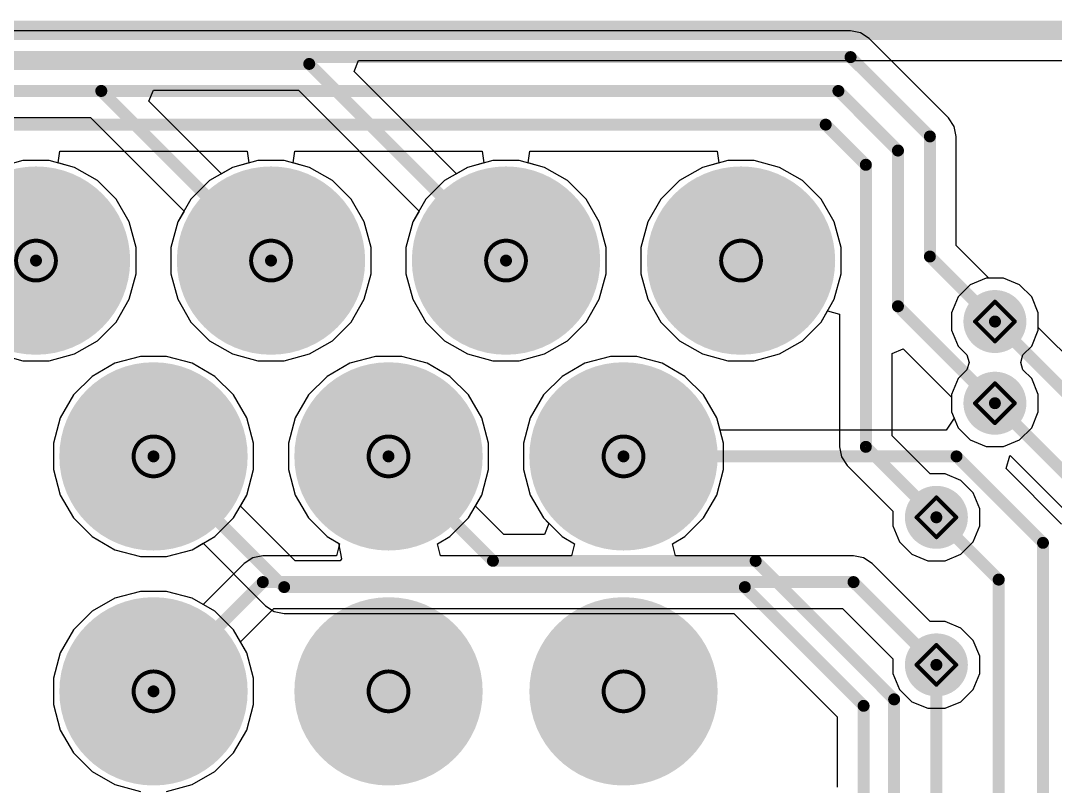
# Model space of a CAD drawing. Header units: inches. Extents: x -31 to 249, y -28 to 261.
# Drawn here: x 62.11 to 75.31, y 71.99 to 81.77 of the extents above; entities that cross this region are included whole.
import ezdxf

# ---------------------------------------------------------------- set-up
doc = ezdxf.new("R2010")
doc.units = ezdxf.units.IN
for name, color, linetype in [('Bottom Layer', 5, 'Continuous'), ('Bottom Solder', 6, 'Continuous'), ('Drill Drawing', 1, 'Continuous'), ('Multi-Layer', 9, 'Continuous'), ('Pad Holes', 156, 'Continuous'), ('Top Layer', 1, 'Continuous'), ('Top Overlay', 2, 'Continuous'), ('Top Solder', 216, 'Continuous'), ('Via Holes', 16, 'Continuous')]:
    doc.layers.add(name, color=color, linetype=linetype)

# ---------------------------------------------------------------- blocks, each defined once
blk = doc.blocks.new('6437288_3_41')
at = {"layer": 'Bottom Layer'}
h = blk.add_hatch(color=5, dxfattribs=at)
edge = h.paths.add_edge_path()
edge.add_arc((-26.75, 4.75), 1.1, 0, 360)
h = blk.add_hatch(color=5, dxfattribs=at)
edge = h.paths.add_edge_path()
edge.add_arc((-23.75, 4.75), 1.1, 0, 360)
h = blk.add_hatch(color=5, dxfattribs=at)
edge = h.paths.add_edge_path()
edge.add_arc((-20.75, 4.75), 1.1, 0, 360)
h = blk.add_hatch(color=5, dxfattribs=at)
edge = h.paths.add_edge_path()
edge.add_arc((-26.75, 1.75), 1.1, 0, 360)
h = blk.add_hatch(color=5, dxfattribs=at)
edge = h.paths.add_edge_path()
edge.add_arc((-23.75, 1.75), 1.1, 0, 360)
h = blk.add_hatch(color=5, dxfattribs=at)
edge = h.paths.add_edge_path()
edge.add_arc((-20.75, 1.75), 1.1, 0, 360)
h = blk.add_hatch(color=5, dxfattribs=at)
edge = h.paths.add_edge_path()
edge.add_arc((-28.25, -0.75), 1.1, 0, 360)
h = blk.add_hatch(color=5, dxfattribs=at)
edge = h.paths.add_edge_path()
edge.add_arc((-25.25, -0.75), 1.1, 0, 360)
h = blk.add_hatch(color=5, dxfattribs=at)
edge = h.paths.add_edge_path()
edge.add_arc((-22.25, -0.75), 1.1, 0, 360)
h = blk.add_hatch(color=5, dxfattribs=at)
edge = h.paths.add_edge_path()
edge.add_arc((-19.25, -0.75), 1.1, 0, 360)
at = {"layer": 'Bottom Solder'}
h = blk.add_hatch(color=6, dxfattribs=at)
edge = h.paths.add_edge_path()
edge.add_arc((-26.75, 4.75), 1.202, 0, 360)
h = blk.add_hatch(color=6, dxfattribs=at)
edge = h.paths.add_edge_path()
edge.add_arc((-23.75, 4.75), 1.202, 0, 360)
h = blk.add_hatch(color=6, dxfattribs=at)
edge = h.paths.add_edge_path()
edge.add_arc((-20.75, 4.75), 1.202, 0, 360)
h = blk.add_hatch(color=6, dxfattribs=at)
edge = h.paths.add_edge_path()
edge.add_arc((-26.75, 1.75), 1.202, 0, 360)
h = blk.add_hatch(color=6, dxfattribs=at)
edge = h.paths.add_edge_path()
edge.add_arc((-23.75, 1.75), 1.202, 0, 360)
h = blk.add_hatch(color=6, dxfattribs=at)
edge = h.paths.add_edge_path()
edge.add_arc((-20.75, 1.75), 1.202, 0, 360)
h = blk.add_hatch(color=6, dxfattribs=at)
edge = h.paths.add_edge_path()
edge.add_arc((-28.25, -0.75), 1.202, 0, 360)
h = blk.add_hatch(color=6, dxfattribs=at)
edge = h.paths.add_edge_path()
edge.add_arc((-25.25, -0.75), 1.202, 0, 360)
h = blk.add_hatch(color=6, dxfattribs=at)
edge = h.paths.add_edge_path()
edge.add_arc((-22.25, -0.75), 1.202, 0, 360)
h = blk.add_hatch(color=6, dxfattribs=at)
edge = h.paths.add_edge_path()
edge.add_arc((-19.25, -0.75), 1.202, 0, 360)
at = {"layer": 'Multi-Layer'}
h = blk.add_hatch(color=9, dxfattribs=at)
edge = h.paths.add_edge_path()
edge.add_arc((-26.75, 4.75), 1.1, 0, 360)
h = blk.add_hatch(color=9, dxfattribs=at)
edge = h.paths.add_edge_path()
edge.add_arc((-23.75, 4.75), 1.1, 0, 360)
h = blk.add_hatch(color=9, dxfattribs=at)
edge = h.paths.add_edge_path()
edge.add_arc((-20.75, 4.75), 1.1, 0, 360)
h = blk.add_hatch(color=9, dxfattribs=at)
edge = h.paths.add_edge_path()
edge.add_arc((-26.75, 1.75), 1.1, 0, 360)
h = blk.add_hatch(color=9, dxfattribs=at)
edge = h.paths.add_edge_path()
edge.add_arc((-23.75, 1.75), 1.1, 0, 360)
h = blk.add_hatch(color=9, dxfattribs=at)
edge = h.paths.add_edge_path()
edge.add_arc((-20.75, 1.75), 1.1, 0, 360)
h = blk.add_hatch(color=9, dxfattribs=at)
edge = h.paths.add_edge_path()
edge.add_arc((-28.25, -0.75), 1.1, 0, 360)
h = blk.add_hatch(color=9, dxfattribs=at)
edge = h.paths.add_edge_path()
edge.add_arc((-25.25, -0.75), 1.1, 0, 360)
h = blk.add_hatch(color=9, dxfattribs=at)
edge = h.paths.add_edge_path()
edge.add_arc((-22.25, -0.75), 1.1, 0, 360)
h = blk.add_hatch(color=9, dxfattribs=at)
edge = h.paths.add_edge_path()
edge.add_arc((-19.25, -0.75), 1.1, 0, 360)
at = {"layer": 'Pad Holes'}
h = blk.add_hatch(color=7, dxfattribs=at)
edge = h.paths.add_edge_path()
edge.add_arc((-26.75, 4.75), 0.65, 0, 360)
h = blk.add_hatch(color=7, dxfattribs=at)
edge = h.paths.add_edge_path()
edge.add_arc((-23.75, 4.75), 0.65, 0, 360)
h = blk.add_hatch(color=7, dxfattribs=at)
edge = h.paths.add_edge_path()
edge.add_arc((-20.75, 4.75), 0.65, 0, 360)
h = blk.add_hatch(color=7, dxfattribs=at)
edge = h.paths.add_edge_path()
edge.add_arc((-26.75, 1.75), 0.65, 0, 360)
h = blk.add_hatch(color=7, dxfattribs=at)
edge = h.paths.add_edge_path()
edge.add_arc((-23.75, 1.75), 0.65, 0, 360)
h = blk.add_hatch(color=7, dxfattribs=at)
edge = h.paths.add_edge_path()
edge.add_arc((-20.75, 1.75), 0.65, 0, 360)
h = blk.add_hatch(color=7, dxfattribs=at)
edge = h.paths.add_edge_path()
edge.add_arc((-28.25, -0.75), 0.65, 0, 360)
h = blk.add_hatch(color=7, dxfattribs=at)
edge = h.paths.add_edge_path()
edge.add_arc((-25.25, -0.75), 0.65, 0, 360)
h = blk.add_hatch(color=7, dxfattribs=at)
edge = h.paths.add_edge_path()
edge.add_arc((-22.25, -0.75), 0.65, 0, 360)
h = blk.add_hatch(color=7, dxfattribs=at)
edge = h.paths.add_edge_path()
edge.add_arc((-19.25, -0.75), 0.65, 0, 360)
at = {"layer": 'Top Layer'}
h = blk.add_hatch(color=1, dxfattribs=at)
edge = h.paths.add_edge_path()
edge.add_arc((-26.75, 4.75), 1.1, 0, 360)
h = blk.add_hatch(color=1, dxfattribs=at)
edge = h.paths.add_edge_path()
edge.add_arc((-23.75, 4.75), 1.1, 0, 360)
h = blk.add_hatch(color=1, dxfattribs=at)
edge = h.paths.add_edge_path()
edge.add_arc((-20.75, 4.75), 1.1, 0, 360)
h = blk.add_hatch(color=1, dxfattribs=at)
edge = h.paths.add_edge_path()
edge.add_arc((-26.75, 1.75), 1.1, 0, 360)
h = blk.add_hatch(color=1, dxfattribs=at)
edge = h.paths.add_edge_path()
edge.add_arc((-23.75, 1.75), 1.1, 0, 360)
h = blk.add_hatch(color=1, dxfattribs=at)
edge = h.paths.add_edge_path()
edge.add_arc((-20.75, 1.75), 1.1, 0, 360)
h = blk.add_hatch(color=1, dxfattribs=at)
edge = h.paths.add_edge_path()
edge.add_arc((-28.25, -0.75), 1.1, 0, 360)
h = blk.add_hatch(color=1, dxfattribs=at)
edge = h.paths.add_edge_path()
edge.add_arc((-25.25, -0.75), 1.1, 0, 360)
h = blk.add_hatch(color=1, dxfattribs=at)
edge = h.paths.add_edge_path()
edge.add_arc((-22.25, -0.75), 1.1, 0, 360)
h = blk.add_hatch(color=1, dxfattribs=at)
edge = h.paths.add_edge_path()
edge.add_arc((-19.25, -0.75), 1.1, 0, 360)
at = {"layer": 'Top Solder'}
h = blk.add_hatch(color=216, dxfattribs=at)
edge = h.paths.add_edge_path()
edge.add_arc((-26.75, 4.75), 1.202, 0, 360)
h = blk.add_hatch(color=216, dxfattribs=at)
edge = h.paths.add_edge_path()
edge.add_arc((-23.75, 4.75), 1.202, 0, 360)
h = blk.add_hatch(color=216, dxfattribs=at)
edge = h.paths.add_edge_path()
edge.add_arc((-20.75, 4.75), 1.202, 0, 360)
h = blk.add_hatch(color=216, dxfattribs=at)
edge = h.paths.add_edge_path()
edge.add_arc((-26.75, 1.75), 1.202, 0, 360)
h = blk.add_hatch(color=216, dxfattribs=at)
edge = h.paths.add_edge_path()
edge.add_arc((-23.75, 1.75), 1.202, 0, 360)
h = blk.add_hatch(color=216, dxfattribs=at)
edge = h.paths.add_edge_path()
edge.add_arc((-20.75, 1.75), 1.202, 0, 360)
h = blk.add_hatch(color=216, dxfattribs=at)
edge = h.paths.add_edge_path()
edge.add_arc((-28.25, -0.75), 1.202, 0, 360)
h = blk.add_hatch(color=216, dxfattribs=at)
edge = h.paths.add_edge_path()
edge.add_arc((-25.25, -0.75), 1.202, 0, 360)
h = blk.add_hatch(color=216, dxfattribs=at)
edge = h.paths.add_edge_path()
edge.add_arc((-22.25, -0.75), 1.202, 0, 360)
h = blk.add_hatch(color=216, dxfattribs=at)
edge = h.paths.add_edge_path()
edge.add_arc((-19.25, -0.75), 1.202, 0, 360)
at = {"layer": 'Top Overlay'}
blk.add_lwpolyline([(32.5, -3.75, 0.127, 0.127, 0), (-32.5, -3.75, 0.127, 0.127, 0)], format="xyseb", dxfattribs=at)

msp = doc.modelspace()

# ---------------------------------------------------------------- hatches: boundary and pattern name
at = {"layer": 'Bottom Layer'}
h = msp.add_hatch(color=5, dxfattribs=at)
edge = h.paths.add_edge_path()
edge.add_arc((74.542, 77.928), 0.3, 0, 360)
h = msp.add_hatch(color=5, dxfattribs=at)
edge = h.paths.add_edge_path()
edge.add_arc((74.542, 76.885), 0.3, 0, 360)
h = msp.add_hatch(color=5, dxfattribs=at)
edge = h.paths.add_edge_path()
edge.add_arc((73.795, 75.428), 0.3, 0, 360)
h = msp.add_hatch(color=5, dxfattribs=at)
edge = h.paths.add_edge_path()
edge.add_arc((73.795, 73.544), 0.3, 0, 360)
at = {"layer": 'Bottom Solder'}
h = msp.add_hatch(color=6, dxfattribs=at)
edge = h.paths.add_edge_path()
edge.add_arc((74.542, 77.928), 0.402, 0, 360)
h = msp.add_hatch(color=6, dxfattribs=at)
edge = h.paths.add_edge_path()
edge.add_arc((74.542, 76.885), 0.402, 0, 360)
h = msp.add_hatch(color=6, dxfattribs=at)
edge = h.paths.add_edge_path()
edge.add_arc((73.795, 75.428), 0.402, 0, 360)
h = msp.add_hatch(color=6, dxfattribs=at)
edge = h.paths.add_edge_path()
edge.add_arc((73.795, 73.544), 0.402, 0, 360)
at = {"layer": 'Top Layer'}
h = msp.add_hatch(color=1, dxfattribs=at)
edge = h.paths.add_edge_path()
edge.add_arc((74.542, 77.928), 0.3, 0, 360)
h = msp.add_hatch(color=1, dxfattribs=at)
edge = h.paths.add_edge_path()
edge.add_arc((74.542, 76.885), 0.3, 0, 360)
h = msp.add_hatch(color=1, dxfattribs=at)
edge = h.paths.add_edge_path()
edge.add_arc((73.795, 75.428), 0.3, 0, 360)
h = msp.add_hatch(color=1, dxfattribs=at)
edge = h.paths.add_edge_path()
edge.add_arc((73.795, 73.544), 0.3, 0, 360)
at = {"layer": 'Top Solder'}
h = msp.add_hatch(color=216, dxfattribs=at)
edge = h.paths.add_edge_path()
edge.add_arc((74.542, 77.928), 0.402, 0, 360)
h = msp.add_hatch(color=216, dxfattribs=at)
edge = h.paths.add_edge_path()
edge.add_arc((74.542, 76.885), 0.402, 0, 360)
h = msp.add_hatch(color=216, dxfattribs=at)
edge = h.paths.add_edge_path()
edge.add_arc((73.795, 75.428), 0.402, 0, 360)
h = msp.add_hatch(color=216, dxfattribs=at)
edge = h.paths.add_edge_path()
edge.add_arc((73.795, 73.544), 0.402, 0, 360)
at = {"layer": 'Via Holes'}
h = msp.add_hatch(color=7, dxfattribs=at)
edge = h.paths.add_edge_path()
edge.add_arc((74.542, 77.928), 0.15, 0, 360)
h = msp.add_hatch(color=7, dxfattribs=at)
edge = h.paths.add_edge_path()
edge.add_arc((74.542, 76.885), 0.15, 0, 360)
h = msp.add_hatch(color=7, dxfattribs=at)
edge = h.paths.add_edge_path()
edge.add_arc((73.795, 75.428), 0.15, 0, 360)
h = msp.add_hatch(color=7, dxfattribs=at)
edge = h.paths.add_edge_path()
edge.add_arc((73.795, 73.544), 0.15, 0, 360)

# ---------------------------------------------------------------- linework, layer by layer
at = {"layer": 'Bottom Layer'}
for p, q in [((66.362, 81.121), (66.42, 81.262)), ((66.42, 81.262), (81.193, 81.262)), ((67.667, 79.815), (66.362, 81.121)), ((63.743, 80.74), (63.801, 80.88)), ((63.801, 80.88), (65.65, 80.88)), ((65.65, 80.88), (67.191, 79.339)), ((64.667, 79.815), (63.743, 80.74)), ((61.147, 80.535), (62.995, 80.535)), ((62.995, 80.535), (64.191, 79.339)), ((62.133, 79.983), (61.808, 79.896)), ((62.469, 79.983), (62.133, 79.983)), ((62.794, 79.896), (62.469, 79.983)), ((65.133, 79.983), (64.808, 79.896)), ((65.469, 79.983), (65.133, 79.983)), ((65.794, 79.896), (65.469, 79.983)), ((68.133, 79.983), (67.808, 79.896)), ((68.469, 79.983), (68.133, 79.983)), ((68.794, 79.896), (68.469, 79.983)), ((71.133, 79.983), (70.808, 79.896)), ((71.469, 79.983), (71.133, 79.983)), ((71.794, 79.896), (71.469, 79.983)), ((63.085, 79.728), (62.794, 79.896)), ((64.808, 79.896), (64.667, 79.815)), ((66.085, 79.728), (65.794, 79.896)), ((67.808, 79.896), (67.667, 79.815)), ((69.085, 79.728), (68.794, 79.896)), ((70.808, 79.896), (70.516, 79.728)), ((72.085, 79.728), (71.794, 79.896)), ((63.323, 79.49), (63.085, 79.728)), ((66.323, 79.49), (66.085, 79.728)), ((69.323, 79.49), (69.085, 79.728)), ((70.516, 79.728), (70.278, 79.49)), ((72.323, 79.49), (72.085, 79.728)), ((63.492, 79.199), (63.323, 79.49)), ((66.492, 79.199), (66.323, 79.49)), ((69.492, 79.199), (69.323, 79.49)), ((70.278, 79.49), (70.11, 79.199)), ((72.492, 79.199), (72.323, 79.49)), ((64.191, 79.339), (64.11, 79.199)), ((67.191, 79.339), (67.11, 79.199)), ((63.579, 78.874), (63.492, 79.199)), ((64.11, 79.199), (64.023, 78.874)), ((66.579, 78.874), (66.492, 79.199)), ((67.11, 79.199), (67.023, 78.874)), ((69.579, 78.874), (69.492, 79.199)), ((70.11, 79.199), (70.023, 78.874)), ((72.579, 78.874), (72.492, 79.199)), ((63.579, 78.537), (63.579, 78.874)), ((64.023, 78.874), (64.023, 78.537)), ((66.579, 78.537), (66.579, 78.874)), ((67.023, 78.874), (67.023, 78.537)), ((69.579, 78.537), (69.579, 78.874)), ((70.023, 78.874), (70.023, 78.537)), ((72.579, 78.537), (72.579, 78.874)), ((63.492, 78.212), (63.579, 78.537)), ((64.023, 78.537), (64.11, 78.212)), ((66.492, 78.212), (66.579, 78.537)), ((67.023, 78.537), (67.11, 78.212)), ((69.492, 78.212), (69.579, 78.537)), ((70.023, 78.537), (70.11, 78.212)), ((72.492, 78.212), (72.579, 78.537)), ((74.432, 78.482), (74.228, 78.397)), ((74.652, 78.482), (74.432, 78.482)), ((74.856, 78.397), (74.652, 78.482)), ((74.228, 78.397), (74.072, 78.242)), ((75.012, 78.242), (74.856, 78.397)), ((63.323, 77.921), (63.492, 78.212)), ((64.11, 78.212), (64.278, 77.921)), ((66.323, 77.921), (66.492, 78.212)), ((67.11, 78.212), (67.278, 77.921)), ((69.323, 77.921), (69.492, 78.212)), ((70.11, 78.212), (70.278, 77.921)), ((72.323, 77.921), (72.492, 78.212)), ((74.072, 78.242), (73.988, 78.038)), ((75.096, 78.038), (75.012, 78.242)), ((73.988, 78.038), (73.988, 77.818)), ((75.096, 77.85), (75.096, 78.038)), ((63.085, 77.683), (63.323, 77.921)), ((64.278, 77.921), (64.516, 77.683)), ((66.085, 77.683), (66.323, 77.921)), ((67.278, 77.921), (67.516, 77.683)), ((69.085, 77.683), (69.323, 77.921)), ((70.278, 77.921), (70.516, 77.683)), ((72.085, 77.683), (72.323, 77.921)), ((73.988, 77.818), (74.072, 77.614)), ((88.147, 64.799), (75.096, 77.85)), ((62.794, 77.515), (63.085, 77.683)), ((64.516, 77.683), (64.808, 77.515)), ((65.794, 77.515), (66.085, 77.683)), ((67.516, 77.683), (67.808, 77.515)), ((68.794, 77.515), (69.085, 77.683)), ((70.516, 77.683), (70.808, 77.515)), ((71.794, 77.515), (72.085, 77.683)), ((74.072, 77.614), (74.185, 77.502)), ((61.808, 77.515), (62.133, 77.428)), ((62.133, 77.428), (62.469, 77.428)), ((62.469, 77.428), (62.794, 77.515)), ((63.308, 77.396), (63.016, 77.228)), ((63.633, 77.483), (63.308, 77.396)), ((63.969, 77.483), (63.633, 77.483)), ((64.294, 77.396), (63.969, 77.483)), ((64.585, 77.228), (64.294, 77.396)), ((64.808, 77.515), (65.133, 77.428)), ((65.133, 77.428), (65.469, 77.428)), ((65.469, 77.428), (65.794, 77.515)), ((66.308, 77.396), (66.016, 77.228)), ((66.633, 77.483), (66.308, 77.396)), ((66.969, 77.483), (66.633, 77.483)), ((67.294, 77.396), (66.969, 77.483)), ((67.585, 77.228), (67.294, 77.396)), ((67.808, 77.515), (68.133, 77.428)), ((68.133, 77.428), (68.469, 77.428)), ((68.469, 77.428), (68.794, 77.515)), ((69.308, 77.396), (69.016, 77.228)), ((69.633, 77.483), (69.308, 77.396)), ((69.969, 77.483), (69.633, 77.483)), ((70.294, 77.396), (69.969, 77.483)), ((70.585, 77.228), (70.294, 77.396)), ((70.808, 77.515), (71.133, 77.428)), ((71.133, 77.428), (71.469, 77.428)), ((71.469, 77.428), (71.794, 77.515)), ((74.185, 77.502), (74.213, 77.406)), ((74.213, 77.406), (74.185, 77.311)), ((74.185, 77.311), (74.072, 77.199)), ((63.016, 77.228), (62.778, 76.99)), ((64.823, 76.99), (64.585, 77.228)), ((66.016, 77.228), (65.778, 76.99)), ((67.823, 76.99), (67.585, 77.228)), ((69.016, 77.228), (68.778, 76.99)), ((70.823, 76.99), (70.585, 77.228)), ((74.072, 77.199), (73.988, 76.995)), ((62.778, 76.99), (62.61, 76.699)), ((64.992, 76.699), (64.823, 76.99)), ((65.778, 76.99), (65.61, 76.699)), ((67.992, 76.699), (67.823, 76.99)), ((68.778, 76.99), (68.61, 76.699)), ((70.992, 76.699), (70.823, 76.99)), ((73.988, 76.995), (73.988, 76.775)), ((73.988, 76.775), (74.021, 76.695)), ((62.61, 76.699), (62.523, 76.374)), ((65.079, 76.374), (64.992, 76.699)), ((65.61, 76.699), (65.523, 76.374)), ((68.079, 76.374), (67.992, 76.699)), ((68.61, 76.699), (68.523, 76.374)), ((71.033, 76.542), (70.992, 76.699)), ((74.021, 76.695), (73.919, 76.542)), ((73.919, 76.542), (71.033, 76.542)), ((62.523, 76.374), (62.523, 76.037)), ((65.079, 76.037), (65.079, 76.374)), ((65.523, 76.374), (65.523, 76.037)), ((68.079, 76.037), (68.079, 76.374)), ((68.523, 76.374), (68.523, 76.037)), ((74.684, 76.05), (74.734, 76.215)), ((74.734, 76.215), (74.735, 76.216)), ((74.735, 76.216), (87.092, 63.859)), ((62.523, 76.037), (62.61, 75.712)), ((64.992, 75.712), (65.079, 76.037)), ((65.523, 76.037), (65.61, 75.712)), ((67.992, 75.712), (68.079, 76.037)), ((68.523, 76.037), (68.61, 75.712)), ((75.394, 75.34), (74.684, 76.05)), ((62.61, 75.712), (62.778, 75.421)), ((64.91, 75.572), (64.992, 75.712)), ((65.61, 75.712), (65.778, 75.421)), ((67.91, 75.572), (67.992, 75.712)), ((68.61, 75.712), (68.778, 75.421)), ((65.609, 74.874), (64.91, 75.572)), ((68.273, 75.209), (67.91, 75.572)), ((62.778, 75.421), (63.016, 75.183)), ((65.778, 75.421), (66.016, 75.183)), ((68.778, 75.421), (68.849, 75.35)), ((68.849, 75.35), (68.791, 75.209)), ((63.016, 75.183), (63.308, 75.015)), ((66.016, 75.183), (66.162, 75.099)), ((68.791, 75.209), (68.273, 75.209)), ((64.294, 75.015), (64.434, 75.096)), ((64.434, 75.096), (65.231, 74.299)), ((66.162, 75.099), (66.203, 74.899)), ((63.308, 75.015), (63.633, 74.928)), ((63.633, 74.928), (63.969, 74.928)), ((63.969, 74.928), (64.294, 75.015)), ((66.203, 74.899), (66.184, 74.874)), ((66.184, 74.874), (65.609, 74.874)), ((63.308, 74.396), (63.016, 74.228)), ((63.633, 74.483), (63.308, 74.396)), ((63.969, 74.483), (63.633, 74.483)), ((64.294, 74.396), (63.969, 74.483)), ((64.585, 74.228), (64.294, 74.396)), ((63.016, 74.228), (62.778, 73.99)), ((64.823, 73.99), (64.585, 74.228)), ((65.231, 74.299), (65.34, 74.226)), ((65.34, 74.226), (65.469, 74.2)), ((65.469, 74.2), (71.21, 74.2)), ((71.21, 74.2), (72.53, 72.881)), ((62.778, 73.99), (62.61, 73.699)), ((64.992, 73.699), (64.823, 73.99)), ((62.61, 73.699), (62.523, 73.374)), ((65.079, 73.374), (64.992, 73.699)), ((62.523, 73.374), (62.523, 73.037)), ((65.079, 73.037), (65.079, 73.374)), ((62.523, 73.037), (62.61, 72.712)), ((64.992, 72.712), (65.079, 73.037)), ((72.53, 72.881), (72.53, 71.983)), ((62.61, 72.712), (62.778, 72.421)), ((64.823, 72.421), (64.992, 72.712)), ((62.778, 72.421), (63.016, 72.183)), ((64.585, 72.183), (64.823, 72.421)), ((63.016, 72.183), (63.308, 72.015)), ((64.294, 72.015), (64.585, 72.183)), ((63.308, 72.015), (63.633, 71.928)), ((63.969, 71.928), (64.294, 72.015))]:
    msp.add_line(p, q, dxfattribs=at)
for points in [[(38.059, 81.598, 0.152, 0.152, 0), (81.332, 81.598, 0.152, 0.152, 0)], [(38.232, 81.217, 0.152, 0.152, 0), (65.789, 81.217, 0.152, 0.152, 0)], [(65.789, 81.217, 0.152, 0.152, 0), (68.301, 78.706, 0.152, 0.152, 0)], [(38.409, 80.872, 0.152, 0.152, 0), (63.135, 80.872, 0.152, 0.152, 0)], [(63.135, 80.872, 0.152, 0.152, 0), (65.301, 78.706, 0.152, 0.152, 0)], [(60.483, 80.523, 0.152, 0.152, 0), (62.301, 78.706, 0.152, 0.152, 0)], [(74.543, 77.927, 0.152, 0.152, 0), (88.007, 64.463, 0.152, 0.152, 0)], [(74.542, 76.885, 0.152, 0.152, 0), (87.33, 64.097, 0.152, 0.152, 0)], [(63.801, 76.206, 0.152, 0.152, 0), (65.469, 74.537, 0.152, 0.152, 0)], [(66.801, 76.206, 0.152, 0.152, 0), (68.134, 74.872, 0.152, 0.152, 0)], [(69.801, 76.206, 0.152, 0.152, 0), (74.052, 76.206, 0.152, 0.152, 0)], [(74.052, 76.206, 0.152, 0.152, 0), (75.156, 75.102, 0.152, 0.152, 0)], [(73.795, 75.428, 0.152, 0.152, 0), (74.59, 74.633, 0.152, 0.152, 0)], [(75.156, 68.458, 0.152, 0.152, 0), (75.156, 75.102, 0.152, 0.152, 0)], [(68.134, 74.872, 0.152, 0.152, 0), (71.488, 74.872, 0.152, 0.152, 0)], [(71.488, 74.872, 0.152, 0.152, 0), (73.255, 73.104, 0.152, 0.152, 0)], [(74.59, 68.599, 0.152, 0.152, 0), (74.59, 74.633, 0.152, 0.152, 0)], [(65.469, 74.537, 0.152, 0.152, 0), (71.35, 74.537, 0.152, 0.152, 0)], [(71.35, 74.537, 0.152, 0.152, 0), (72.866, 73.021, 0.152, 0.152, 0)], [(73.795, 68.675, 0.152, 0.152, 0), (73.795, 73.544, 0.152, 0.152, 0)], [(73.255, 68.998, 0.152, 0.152, 0), (73.255, 73.104, 0.152, 0.152, 0)], [(72.866, 69.159, 0.152, 0.152, 0), (72.866, 73.021, 0.152, 0.152, 0)]]:
    msp.add_lwpolyline(points, format="xyseb", dxfattribs=at)
for points in [[(65.751, 81.217, 0.0762, 0.0762, 1), (65.827, 81.217, 0.0762, 0.0762, 1)], [(65.751, 81.217, 0.0762, 0.0762, 1), (65.827, 81.217, 0.0762, 0.0762, 1)], [(63.096, 80.872, 0.0762, 0.0762, 1), (63.173, 80.872, 0.0762, 0.0762, 1)], [(63.096, 80.872, 0.0762, 0.0762, 1), (63.173, 80.872, 0.0762, 0.0762, 1)], [(62.263, 78.706, 0.0762, 0.0762, 1), (62.339, 78.706, 0.0762, 0.0762, 1)], [(65.263, 78.706, 0.0762, 0.0762, 1), (65.339, 78.706, 0.0762, 0.0762, 1)], [(68.263, 78.706, 0.0762, 0.0762, 1), (68.339, 78.706, 0.0762, 0.0762, 1)], [(74.505, 77.927, 0.0762, 0.0762, 1), (74.581, 77.927, 0.0762, 0.0762, 1)], [(74.504, 76.885, 0.0762, 0.0762, 1), (74.58, 76.885, 0.0762, 0.0762, 1)], [(63.763, 76.206, 0.0762, 0.0762, 1), (63.839, 76.206, 0.0762, 0.0762, 1)], [(66.763, 76.206, 0.0762, 0.0762, 1), (66.839, 76.206, 0.0762, 0.0762, 1)], [(69.763, 76.206, 0.0762, 0.0762, 1), (69.839, 76.206, 0.0762, 0.0762, 1)], [(74.014, 76.206, 0.0762, 0.0762, 1), (74.09, 76.206, 0.0762, 0.0762, 1)], [(74.014, 76.206, 0.0762, 0.0762, 1), (74.09, 76.206, 0.0762, 0.0762, 1)], [(73.757, 75.428, 0.0762, 0.0762, 1), (73.833, 75.428, 0.0762, 0.0762, 1)], [(75.118, 75.102, 0.0762, 0.0762, 1), (75.194, 75.102, 0.0762, 0.0762, 1)], [(75.118, 75.102, 0.0762, 0.0762, 1), (75.194, 75.102, 0.0762, 0.0762, 1)], [(68.096, 74.872, 0.0762, 0.0762, 1), (68.172, 74.872, 0.0762, 0.0762, 1)], [(68.096, 74.872, 0.0762, 0.0762, 1), (68.172, 74.872, 0.0762, 0.0762, 1)], [(71.449, 74.872, 0.0762, 0.0762, 1), (71.526, 74.872, 0.0762, 0.0762, 1)], [(71.449, 74.872, 0.0762, 0.0762, 1), (71.526, 74.872, 0.0762, 0.0762, 1)], [(74.552, 74.633, 0.0762, 0.0762, 1), (74.629, 74.633, 0.0762, 0.0762, 1)], [(74.552, 74.633, 0.0762, 0.0762, 1), (74.629, 74.633, 0.0762, 0.0762, 1)], [(65.431, 74.537, 0.0762, 0.0762, 1), (65.507, 74.537, 0.0762, 0.0762, 1)], [(65.431, 74.537, 0.0762, 0.0762, 1), (65.507, 74.537, 0.0762, 0.0762, 1)], [(71.312, 74.537, 0.0762, 0.0762, 1), (71.388, 74.537, 0.0762, 0.0762, 1)], [(71.312, 74.537, 0.0762, 0.0762, 1), (71.388, 74.537, 0.0762, 0.0762, 1)], [(73.757, 73.544, 0.0762, 0.0762, 1), (73.833, 73.544, 0.0762, 0.0762, 1)], [(73.217, 73.104, 0.0762, 0.0762, 1), (73.294, 73.104, 0.0762, 0.0762, 1)], [(73.217, 73.104, 0.0762, 0.0762, 1), (73.294, 73.104, 0.0762, 0.0762, 1)], [(72.828, 73.021, 0.0762, 0.0762, 1), (72.904, 73.021, 0.0762, 0.0762, 1)], [(72.828, 73.021, 0.0762, 0.0762, 1), (72.904, 73.021, 0.0762, 0.0762, 1)]]:
    msp.add_lwpolyline(points, format="xyseb", close=True, dxfattribs=at)
at = {"layer": 'Drill Drawing'}
for points in [[(62.555, 78.706, 0.0508, 0.0508, 1), (62.047, 78.706, 0.0508, 0.0508, 1)], [(65.555, 78.706, 0.0508, 0.0508, 1), (65.047, 78.706, 0.0508, 0.0508, 1)], [(68.555, 78.706, 0.0508, 0.0508, 1), (68.047, 78.706, 0.0508, 0.0508, 1)], [(71.555, 78.706, 0.0508, 0.0508, 1), (71.047, 78.706, 0.0508, 0.0508, 1)], [(62.542, 78.706, 0.0254, 0.0254, 1), (62.568, 78.706, 0.0254, 0.0254, 1)], [(65.034, 78.706, 0.0254, 0.0254, 1), (65.06, 78.706, 0.0254, 0.0254, 1)], [(65.542, 78.706, 0.0254, 0.0254, 1), (65.568, 78.706, 0.0254, 0.0254, 1)], [(68.034, 78.706, 0.0254, 0.0254, 1), (68.06, 78.706, 0.0254, 0.0254, 1)], [(68.542, 78.706, 0.0254, 0.0254, 1), (68.568, 78.706, 0.0254, 0.0254, 1)], [(71.034, 78.706, 0.0254, 0.0254, 1), (71.06, 78.706, 0.0254, 0.0254, 1)], [(71.542, 78.706, 0.0254, 0.0254, 1), (71.568, 78.706, 0.0254, 0.0254, 1)], [(74.529, 78.182, 0.0254, 0.0254, 1), (74.555, 78.182, 0.0254, 0.0254, 1)], [(74.529, 78.182, 0.0254, 0.0254, 1), (74.555, 78.182, 0.0254, 0.0254, 1)], [(74.275, 77.928, 0.0254, 0.0254, 1), (74.301, 77.928, 0.0254, 0.0254, 1)], [(74.275, 77.928, 0.0254, 0.0254, 1), (74.301, 77.928, 0.0254, 0.0254, 1)], [(74.783, 77.928, 0.0254, 0.0254, 1), (74.809, 77.928, 0.0254, 0.0254, 1)], [(74.783, 77.928, 0.0254, 0.0254, 1), (74.809, 77.928, 0.0254, 0.0254, 1)], [(74.529, 77.674, 0.0254, 0.0254, 1), (74.555, 77.674, 0.0254, 0.0254, 1)], [(74.529, 77.674, 0.0254, 0.0254, 1), (74.555, 77.674, 0.0254, 0.0254, 1)], [(74.529, 77.139, 0.0254, 0.0254, 1), (74.555, 77.139, 0.0254, 0.0254, 1)], [(74.529, 77.139, 0.0254, 0.0254, 1), (74.555, 77.139, 0.0254, 0.0254, 1)], [(74.275, 76.885, 0.0254, 0.0254, 1), (74.301, 76.885, 0.0254, 0.0254, 1)], [(74.275, 76.885, 0.0254, 0.0254, 1), (74.301, 76.885, 0.0254, 0.0254, 1)], [(74.783, 76.885, 0.0254, 0.0254, 1), (74.809, 76.885, 0.0254, 0.0254, 1)], [(74.783, 76.885, 0.0254, 0.0254, 1), (74.809, 76.885, 0.0254, 0.0254, 1)], [(74.529, 76.631, 0.0254, 0.0254, 1), (74.555, 76.631, 0.0254, 0.0254, 1)], [(74.529, 76.631, 0.0254, 0.0254, 1), (74.555, 76.631, 0.0254, 0.0254, 1)], [(64.055, 76.206, 0.0508, 0.0508, 1), (63.547, 76.206, 0.0508, 0.0508, 1)], [(67.055, 76.206, 0.0508, 0.0508, 1), (66.547, 76.206, 0.0508, 0.0508, 1)], [(70.055, 76.206, 0.0508, 0.0508, 1), (69.547, 76.206, 0.0508, 0.0508, 1)], [(63.534, 76.206, 0.0254, 0.0254, 1), (63.56, 76.206, 0.0254, 0.0254, 1)], [(64.042, 76.206, 0.0254, 0.0254, 1), (64.068, 76.206, 0.0254, 0.0254, 1)], [(66.534, 76.206, 0.0254, 0.0254, 1), (66.56, 76.206, 0.0254, 0.0254, 1)], [(67.042, 76.206, 0.0254, 0.0254, 1), (67.068, 76.206, 0.0254, 0.0254, 1)], [(69.534, 76.206, 0.0254, 0.0254, 1), (69.56, 76.206, 0.0254, 0.0254, 1)], [(70.042, 76.206, 0.0254, 0.0254, 1), (70.068, 76.206, 0.0254, 0.0254, 1)], [(73.782, 75.682, 0.0254, 0.0254, 1), (73.808, 75.682, 0.0254, 0.0254, 1)], [(73.782, 75.682, 0.0254, 0.0254, 1), (73.808, 75.682, 0.0254, 0.0254, 1)], [(73.528, 75.428, 0.0254, 0.0254, 1), (73.554, 75.428, 0.0254, 0.0254, 1)], [(73.528, 75.428, 0.0254, 0.0254, 1), (73.554, 75.428, 0.0254, 0.0254, 1)], [(74.036, 75.428, 0.0254, 0.0254, 1), (74.062, 75.428, 0.0254, 0.0254, 1)], [(74.036, 75.428, 0.0254, 0.0254, 1), (74.062, 75.428, 0.0254, 0.0254, 1)], [(73.782, 75.174, 0.0254, 0.0254, 1), (73.808, 75.174, 0.0254, 0.0254, 1)], [(73.782, 75.174, 0.0254, 0.0254, 1), (73.808, 75.174, 0.0254, 0.0254, 1)], [(73.782, 73.798, 0.0254, 0.0254, 1), (73.808, 73.798, 0.0254, 0.0254, 1)], [(73.782, 73.798, 0.0254, 0.0254, 1), (73.808, 73.798, 0.0254, 0.0254, 1)], [(73.528, 73.544, 0.0254, 0.0254, 1), (73.554, 73.544, 0.0254, 0.0254, 1)], [(73.528, 73.544, 0.0254, 0.0254, 1), (73.554, 73.544, 0.0254, 0.0254, 1)], [(74.036, 73.544, 0.0254, 0.0254, 1), (74.062, 73.544, 0.0254, 0.0254, 1)], [(74.036, 73.544, 0.0254, 0.0254, 1), (74.062, 73.544, 0.0254, 0.0254, 1)], [(64.055, 73.206, 0.0508, 0.0508, 1), (63.547, 73.206, 0.0508, 0.0508, 1)], [(67.055, 73.206, 0.0508, 0.0508, 1), (66.547, 73.206, 0.0508, 0.0508, 1)], [(70.055, 73.206, 0.0508, 0.0508, 1), (69.547, 73.206, 0.0508, 0.0508, 1)], [(73.782, 73.29, 0.0254, 0.0254, 1), (73.808, 73.29, 0.0254, 0.0254, 1)], [(73.782, 73.29, 0.0254, 0.0254, 1), (73.808, 73.29, 0.0254, 0.0254, 1)], [(63.534, 73.206, 0.0254, 0.0254, 1), (63.56, 73.206, 0.0254, 0.0254, 1)], [(64.042, 73.206, 0.0254, 0.0254, 1), (64.068, 73.206, 0.0254, 0.0254, 1)], [(66.534, 73.206, 0.0254, 0.0254, 1), (66.56, 73.206, 0.0254, 0.0254, 1)], [(67.042, 73.206, 0.0254, 0.0254, 1), (67.068, 73.206, 0.0254, 0.0254, 1)], [(69.534, 73.206, 0.0254, 0.0254, 1), (69.56, 73.206, 0.0254, 0.0254, 1)], [(70.042, 73.206, 0.0254, 0.0254, 1), (70.068, 73.206, 0.0254, 0.0254, 1)]]:
    msp.add_lwpolyline(points, format="xyseb", close=True, dxfattribs=at)
for points in [[(74.288, 77.928, 0.0508, 0.0508, 0), (74.542, 78.182, 0.0508, 0.0508, 0)], [(74.542, 78.182, 0.0508, 0.0508, 0), (74.796, 77.928, 0.0508, 0.0508, 0)], [(74.288, 77.928, 0.0508, 0.0508, 0), (74.542, 77.674, 0.0508, 0.0508, 0)], [(74.542, 77.674, 0.0508, 0.0508, 0), (74.796, 77.928, 0.0508, 0.0508, 0)], [(74.288, 76.885, 0.0508, 0.0508, 0), (74.542, 77.139, 0.0508, 0.0508, 0)], [(74.542, 77.139, 0.0508, 0.0508, 0), (74.796, 76.885, 0.0508, 0.0508, 0)], [(74.288, 76.885, 0.0508, 0.0508, 0), (74.542, 76.631, 0.0508, 0.0508, 0)], [(74.542, 76.631, 0.0508, 0.0508, 0), (74.796, 76.885, 0.0508, 0.0508, 0)], [(73.541, 75.428, 0.0508, 0.0508, 0), (73.795, 75.682, 0.0508, 0.0508, 0)], [(73.795, 75.682, 0.0508, 0.0508, 0), (74.049, 75.428, 0.0508, 0.0508, 0)], [(73.541, 75.428, 0.0508, 0.0508, 0), (73.795, 75.174, 0.0508, 0.0508, 0)], [(73.795, 75.174, 0.0508, 0.0508, 0), (74.049, 75.428, 0.0508, 0.0508, 0)], [(73.541, 73.544, 0.0508, 0.0508, 0), (73.795, 73.798, 0.0508, 0.0508, 0)], [(73.795, 73.798, 0.0508, 0.0508, 0), (74.049, 73.544, 0.0508, 0.0508, 0)], [(73.541, 73.544, 0.0508, 0.0508, 0), (73.795, 73.29, 0.0508, 0.0508, 0)], [(73.795, 73.29, 0.0508, 0.0508, 0), (74.049, 73.544, 0.0508, 0.0508, 0)]]:
    msp.add_lwpolyline(points, format="xyseb", dxfattribs=at)
at = {"layer": 'Top Layer'}
for p, q in [((72.699, 81.64), (55.899, 81.64)), ((72.828, 81.615), (72.699, 81.64)), ((72.937, 81.542), (72.828, 81.615)), ((73.95, 80.529), (72.937, 81.542)), ((74.023, 80.42), (73.95, 80.529)), ((74.048, 80.291), (74.023, 80.42)), ((74.048, 78.897), (74.048, 80.291)), ((62.583, 79.953), (62.604, 80.105)), ((62.604, 80.105), (64.998, 80.105)), ((64.998, 80.105), (65.018, 79.953)), ((65.583, 79.953), (65.604, 80.105)), ((65.604, 80.105), (67.998, 80.105)), ((67.998, 80.105), (68.018, 79.953)), ((68.583, 79.953), (68.604, 80.105)), ((68.604, 80.105), (70.998, 80.105)), ((70.998, 80.105), (71.018, 79.953)), ((62.794, 79.896), (62.583, 79.953)), ((65.018, 79.953), (64.808, 79.896)), ((65.794, 79.896), (65.583, 79.953)), ((68.018, 79.953), (67.808, 79.896)), ((68.794, 79.896), (68.583, 79.953)), ((71.018, 79.953), (70.808, 79.896)), ((63.085, 79.728), (62.794, 79.896)), ((64.808, 79.896), (64.516, 79.728)), ((66.085, 79.728), (65.794, 79.896)), ((67.808, 79.896), (67.516, 79.728)), ((69.085, 79.728), (68.794, 79.896)), ((70.808, 79.896), (70.516, 79.728)), ((63.323, 79.49), (63.085, 79.728)), ((64.516, 79.728), (64.278, 79.49)), ((66.323, 79.49), (66.085, 79.728)), ((67.516, 79.728), (67.278, 79.49)), ((69.323, 79.49), (69.085, 79.728)), ((70.516, 79.728), (70.278, 79.49)), ((63.492, 79.199), (63.323, 79.49)), ((64.278, 79.49), (64.11, 79.199)), ((66.492, 79.199), (66.323, 79.49)), ((67.278, 79.49), (67.11, 79.199)), ((69.492, 79.199), (69.323, 79.49)), ((70.278, 79.49), (70.11, 79.199)), ((63.579, 78.874), (63.492, 79.199)), ((64.11, 79.199), (64.023, 78.874)), ((66.579, 78.874), (66.492, 79.199)), ((67.11, 79.199), (67.023, 78.874)), ((69.579, 78.874), (69.492, 79.199)), ((70.11, 79.199), (70.023, 78.874)), ((63.579, 78.537), (63.579, 78.874)), ((64.023, 78.874), (64.023, 78.537)), ((66.579, 78.537), (66.579, 78.874)), ((67.023, 78.874), (67.023, 78.537)), ((69.579, 78.537), (69.579, 78.874)), ((70.023, 78.874), (70.023, 78.537)), ((74.464, 78.482), (74.048, 78.897)), ((63.492, 78.212), (63.579, 78.537)), ((64.023, 78.537), (64.11, 78.212)), ((66.492, 78.212), (66.579, 78.537)), ((67.023, 78.537), (67.11, 78.212)), ((69.492, 78.212), (69.579, 78.537)), ((70.023, 78.537), (70.11, 78.212)), ((74.652, 78.482), (74.464, 78.482)), ((74.856, 78.397), (74.652, 78.482)), ((75.012, 78.242), (74.856, 78.397)), ((63.323, 77.921), (63.492, 78.212)), ((64.11, 78.212), (64.278, 77.921)), ((66.323, 77.921), (66.492, 78.212)), ((67.11, 78.212), (67.278, 77.921)), ((69.323, 77.921), (69.492, 78.212)), ((70.11, 78.212), (70.278, 77.921)), ((75.096, 78.038), (75.012, 78.242)), ((72.323, 77.921), (72.405, 78.063)), ((72.405, 78.063), (72.558, 78.023)), ((72.558, 78.023), (72.558, 76.328)), ((75.096, 77.818), (75.096, 78.038)), ((63.085, 77.683), (63.323, 77.921)), ((64.278, 77.921), (64.516, 77.683)), ((66.085, 77.683), (66.323, 77.921)), ((67.278, 77.921), (67.516, 77.683)), ((69.085, 77.683), (69.323, 77.921)), ((70.278, 77.921), (70.516, 77.683)), ((72.085, 77.683), (72.323, 77.921)), ((75.012, 77.614), (75.096, 77.818)), ((62.794, 77.515), (63.085, 77.683)), ((64.516, 77.683), (64.808, 77.515)), ((65.794, 77.515), (66.085, 77.683)), ((67.516, 77.683), (67.808, 77.515)), ((68.794, 77.515), (69.085, 77.683)), ((70.516, 77.683), (70.808, 77.515)), ((71.794, 77.515), (72.085, 77.683)), ((73.231, 77.521), (73.372, 77.579)), ((73.372, 77.579), (73.988, 76.963)), ((74.899, 77.502), (75.012, 77.614)), ((61.808, 77.515), (62.133, 77.428)), ((62.133, 77.428), (62.469, 77.428)), ((62.469, 77.428), (62.794, 77.515)), ((63.308, 77.396), (63.016, 77.228)), ((63.633, 77.483), (63.308, 77.396)), ((63.969, 77.483), (63.633, 77.483)), ((64.294, 77.396), (63.969, 77.483)), ((64.585, 77.228), (64.294, 77.396)), ((64.808, 77.515), (65.133, 77.428)), ((65.133, 77.428), (65.469, 77.428)), ((65.469, 77.428), (65.794, 77.515)), ((66.308, 77.396), (66.016, 77.228)), ((66.633, 77.483), (66.308, 77.396)), ((66.969, 77.483), (66.633, 77.483)), ((67.294, 77.396), (66.969, 77.483)), ((67.585, 77.228), (67.294, 77.396)), ((67.808, 77.515), (68.133, 77.428)), ((68.133, 77.428), (68.469, 77.428)), ((68.469, 77.428), (68.794, 77.515)), ((69.308, 77.396), (69.016, 77.228)), ((69.633, 77.483), (69.308, 77.396)), ((69.969, 77.483), (69.633, 77.483)), ((70.294, 77.396), (69.969, 77.483)), ((70.585, 77.228), (70.294, 77.396)), ((70.808, 77.515), (71.133, 77.428)), ((71.133, 77.428), (71.469, 77.428)), ((71.469, 77.428), (71.794, 77.515)), ((73.231, 76.468), (73.231, 77.521)), ((74.871, 77.406), (74.899, 77.502)), ((74.899, 77.311), (74.871, 77.406)), ((75.012, 77.199), (74.899, 77.311)), ((63.016, 77.228), (62.778, 76.99)), ((64.823, 76.99), (64.585, 77.228)), ((66.016, 77.228), (65.778, 76.99)), ((67.823, 76.99), (67.585, 77.228)), ((69.016, 77.228), (68.778, 76.99)), ((70.823, 76.99), (70.585, 77.228)), ((75.096, 76.995), (75.012, 77.199)), ((62.778, 76.99), (62.61, 76.699)), ((64.992, 76.699), (64.823, 76.99)), ((65.778, 76.99), (65.61, 76.699)), ((67.992, 76.699), (67.823, 76.99)), ((68.778, 76.99), (68.61, 76.699)), ((70.992, 76.699), (70.823, 76.99)), ((73.988, 76.963), (73.988, 76.775)), ((75.096, 76.775), (75.096, 76.995)), ((73.988, 76.775), (74.072, 76.571)), ((75.012, 76.571), (75.096, 76.775)), ((62.61, 76.699), (62.523, 76.374)), ((65.079, 76.374), (64.992, 76.699)), ((65.61, 76.699), (65.523, 76.374)), ((68.079, 76.374), (67.992, 76.699)), ((68.61, 76.699), (68.523, 76.374)), ((71.079, 76.374), (70.992, 76.699)), ((74.072, 76.571), (74.228, 76.416)), ((74.856, 76.416), (75.012, 76.571)), ((62.523, 76.374), (62.523, 76.037)), ((65.079, 76.037), (65.079, 76.374)), ((65.523, 76.374), (65.523, 76.037)), ((68.079, 76.037), (68.079, 76.374)), ((68.523, 76.374), (68.523, 76.037)), ((71.079, 76.037), (71.079, 76.374)), ((73.717, 75.982), (73.231, 76.468)), ((74.228, 76.416), (74.432, 76.331)), ((74.652, 76.331), (74.856, 76.416)), ((72.558, 76.328), (72.584, 76.2)), ((74.432, 76.331), (74.652, 76.331)), ((72.584, 76.2), (72.656, 76.09)), ((72.656, 76.09), (73.241, 75.506)), ((62.523, 76.037), (62.61, 75.712)), ((64.992, 75.712), (65.079, 76.037)), ((65.523, 76.037), (65.61, 75.712)), ((67.992, 75.712), (68.079, 76.037)), ((68.523, 76.037), (68.61, 75.712)), ((70.992, 75.712), (71.079, 76.037)), ((73.905, 75.982), (73.717, 75.982)), ((74.109, 75.897), (73.905, 75.982)), ((74.265, 75.742), (74.109, 75.897)), ((62.61, 75.712), (62.778, 75.421)), ((64.823, 75.421), (64.992, 75.712)), ((65.61, 75.712), (65.778, 75.421)), ((67.823, 75.421), (67.992, 75.712)), ((68.61, 75.712), (68.778, 75.421)), ((70.823, 75.421), (70.992, 75.712)), ((74.349, 75.538), (74.265, 75.742)), ((62.778, 75.421), (63.016, 75.183)), ((64.585, 75.183), (64.823, 75.421)), ((65.778, 75.421), (66.016, 75.183)), ((67.585, 75.183), (67.823, 75.421)), ((68.778, 75.421), (69.016, 75.183)), ((70.585, 75.183), (70.823, 75.421)), ((73.241, 75.506), (73.241, 75.318)), ((74.349, 75.318), (74.349, 75.538)), ((73.241, 75.318), (73.326, 75.114)), ((74.265, 75.114), (74.349, 75.318)), ((63.016, 75.183), (63.308, 75.015)), ((64.294, 75.015), (64.585, 75.183)), ((66.016, 75.183), (66.177, 75.09)), ((67.425, 75.09), (67.585, 75.183)), ((69.016, 75.183), (69.177, 75.09)), ((70.425, 75.09), (70.585, 75.183)), ((66.177, 75.09), (66.136, 74.938)), ((67.466, 74.938), (67.425, 75.09)), ((69.177, 75.09), (69.136, 74.938)), ((70.466, 74.938), (70.425, 75.09)), ((73.326, 75.114), (73.481, 74.958)), ((74.109, 74.958), (74.265, 75.114)), ((63.308, 75.015), (63.633, 74.928)), ((63.633, 74.928), (63.969, 74.928)), ((63.969, 74.928), (64.294, 75.015)), ((65.068, 74.912), (64.959, 74.839)), ((65.197, 74.938), (65.068, 74.912)), ((66.136, 74.938), (65.197, 74.938)), ((69.136, 74.938), (67.466, 74.938)), ((72.737, 74.938), (70.466, 74.938)), ((72.866, 74.912), (72.737, 74.938)), ((72.975, 74.839), (72.866, 74.912)), ((73.481, 74.958), (73.685, 74.874)), ((73.905, 74.874), (74.109, 74.958)), ((64.959, 74.839), (64.434, 74.315)), ((73.717, 74.098), (72.975, 74.839)), ((73.685, 74.874), (73.905, 74.874)), ((63.308, 74.396), (63.016, 74.228)), ((63.633, 74.483), (63.308, 74.396)), ((63.969, 74.483), (63.633, 74.483)), ((64.294, 74.396), (63.969, 74.483)), ((64.434, 74.315), (64.294, 74.396)), ((63.016, 74.228), (62.778, 73.99)), ((64.91, 73.839), (65.336, 74.265)), ((65.336, 74.265), (72.598, 74.265)), ((72.598, 74.265), (73.241, 73.621)), ((73.905, 74.098), (73.717, 74.098)), ((74.109, 74.013), (73.905, 74.098)), ((62.778, 73.99), (62.61, 73.699)), ((74.265, 73.857), (74.109, 74.013)), ((64.992, 73.699), (64.91, 73.839)), ((74.349, 73.654), (74.265, 73.857)), ((62.61, 73.699), (62.523, 73.374)), ((65.079, 73.374), (64.992, 73.699)), ((73.241, 73.621), (73.241, 73.433)), ((74.349, 73.433), (74.349, 73.654)), ((62.523, 73.374), (62.523, 73.037)), ((65.079, 73.037), (65.079, 73.374)), ((73.241, 73.433), (73.326, 73.23)), ((74.265, 73.23), (74.349, 73.433)), ((73.326, 73.23), (73.481, 73.074)), ((74.109, 73.074), (74.265, 73.23)), ((73.481, 73.074), (73.685, 72.99)), ((73.905, 72.99), (74.109, 73.074)), ((62.523, 73.037), (62.61, 72.712)), ((64.992, 72.712), (65.079, 73.037)), ((73.685, 72.99), (73.905, 72.99)), ((62.61, 72.712), (62.778, 72.421)), ((64.823, 72.421), (64.992, 72.712)), ((62.778, 72.421), (63.016, 72.183)), ((64.585, 72.183), (64.823, 72.421)), ((63.016, 72.183), (63.308, 72.015)), ((64.294, 72.015), (64.585, 72.183)), ((63.308, 72.015), (63.633, 71.928)), ((63.969, 71.928), (64.294, 72.015))]:
    msp.add_line(p, q, dxfattribs=at)
for points in [[(55.899, 81.304, 0.152, 0.152, 0), (72.699, 81.304, 0.152, 0.152, 0)], [(72.699, 81.304, 0.152, 0.152, 0), (73.712, 80.291, 0.152, 0.152, 0)], [(57.023, 80.872, 0.152, 0.152, 0), (72.544, 80.872, 0.152, 0.152, 0)], [(72.544, 80.872, 0.152, 0.152, 0), (73.304, 80.111, 0.152, 0.152, 0)], [(58.516, 80.442, 0.152, 0.152, 0), (72.382, 80.442, 0.152, 0.152, 0)], [(72.382, 80.442, 0.152, 0.152, 0), (72.895, 79.929, 0.152, 0.152, 0)], [(73.712, 78.758, 0.152, 0.152, 0), (73.712, 80.291, 0.152, 0.152, 0)], [(73.304, 78.123, 0.152, 0.152, 0), (73.304, 80.111, 0.152, 0.152, 0)], [(72.895, 76.328, 0.152, 0.152, 0), (72.895, 79.929, 0.152, 0.152, 0)], [(73.712, 78.758, 0.152, 0.152, 0), (74.542, 77.928, 0.152, 0.152, 0)], [(73.304, 78.123, 0.152, 0.152, 0), (74.542, 76.885, 0.152, 0.152, 0)], [(72.895, 76.328, 0.152, 0.152, 0), (73.795, 75.428, 0.152, 0.152, 0)], [(63.801, 73.206, 0.152, 0.152, 0), (65.197, 74.601, 0.152, 0.152, 0)], [(65.197, 74.601, 0.152, 0.152, 0), (72.737, 74.601, 0.152, 0.152, 0)], [(72.737, 74.601, 0.152, 0.152, 0), (73.795, 73.544, 0.152, 0.152, 0)]]:
    msp.add_lwpolyline(points, format="xyseb", dxfattribs=at)
for points in [[(72.661, 81.304, 0.0762, 0.0762, 1), (72.738, 81.304, 0.0762, 0.0762, 1)], [(72.661, 81.304, 0.0762, 0.0762, 1), (72.738, 81.304, 0.0762, 0.0762, 1)], [(72.506, 80.872, 0.0762, 0.0762, 1), (72.582, 80.872, 0.0762, 0.0762, 1)], [(72.506, 80.872, 0.0762, 0.0762, 1), (72.582, 80.872, 0.0762, 0.0762, 1)], [(72.344, 80.442, 0.0762, 0.0762, 1), (72.42, 80.442, 0.0762, 0.0762, 1)], [(72.344, 80.442, 0.0762, 0.0762, 1), (72.42, 80.442, 0.0762, 0.0762, 1)], [(73.674, 80.291, 0.0762, 0.0762, 1), (73.75, 80.291, 0.0762, 0.0762, 1)], [(73.674, 80.291, 0.0762, 0.0762, 1), (73.75, 80.291, 0.0762, 0.0762, 1)], [(73.266, 80.111, 0.0762, 0.0762, 1), (73.343, 80.111, 0.0762, 0.0762, 1)], [(73.266, 80.111, 0.0762, 0.0762, 1), (73.343, 80.111, 0.0762, 0.0762, 1)], [(72.856, 79.929, 0.0762, 0.0762, 1), (72.933, 79.929, 0.0762, 0.0762, 1)], [(72.856, 79.929, 0.0762, 0.0762, 1), (72.933, 79.929, 0.0762, 0.0762, 1)], [(73.674, 78.758, 0.0762, 0.0762, 1), (73.75, 78.758, 0.0762, 0.0762, 1)], [(73.674, 78.758, 0.0762, 0.0762, 1), (73.75, 78.758, 0.0762, 0.0762, 1)], [(73.266, 78.123, 0.0762, 0.0762, 1), (73.343, 78.123, 0.0762, 0.0762, 1)], [(73.266, 78.123, 0.0762, 0.0762, 1), (73.343, 78.123, 0.0762, 0.0762, 1)], [(74.504, 77.928, 0.0762, 0.0762, 1), (74.58, 77.928, 0.0762, 0.0762, 1)], [(74.504, 76.885, 0.0762, 0.0762, 1), (74.58, 76.885, 0.0762, 0.0762, 1)], [(72.856, 76.328, 0.0762, 0.0762, 1), (72.933, 76.328, 0.0762, 0.0762, 1)], [(72.856, 76.328, 0.0762, 0.0762, 1), (72.933, 76.328, 0.0762, 0.0762, 1)], [(73.757, 75.428, 0.0762, 0.0762, 1), (73.833, 75.428, 0.0762, 0.0762, 1)], [(65.158, 74.601, 0.0762, 0.0762, 1), (65.235, 74.601, 0.0762, 0.0762, 1)], [(65.158, 74.601, 0.0762, 0.0762, 1), (65.235, 74.601, 0.0762, 0.0762, 1)], [(72.699, 74.601, 0.0762, 0.0762, 1), (72.776, 74.601, 0.0762, 0.0762, 1)], [(72.699, 74.601, 0.0762, 0.0762, 1), (72.776, 74.601, 0.0762, 0.0762, 1)], [(73.757, 73.544, 0.0762, 0.0762, 1), (73.833, 73.544, 0.0762, 0.0762, 1)], [(63.763, 73.206, 0.0762, 0.0762, 1), (63.839, 73.206, 0.0762, 0.0762, 1)]]:
    msp.add_lwpolyline(points, format="xyseb", close=True, dxfattribs=at)

# ---------------------------------------------------------------- block references
at = {"rotation": 180}
msp.add_blockref('6437288_3_41', (43.051, 77.956), dxfattribs=at)

doc.saveas('drawing.dxf')
